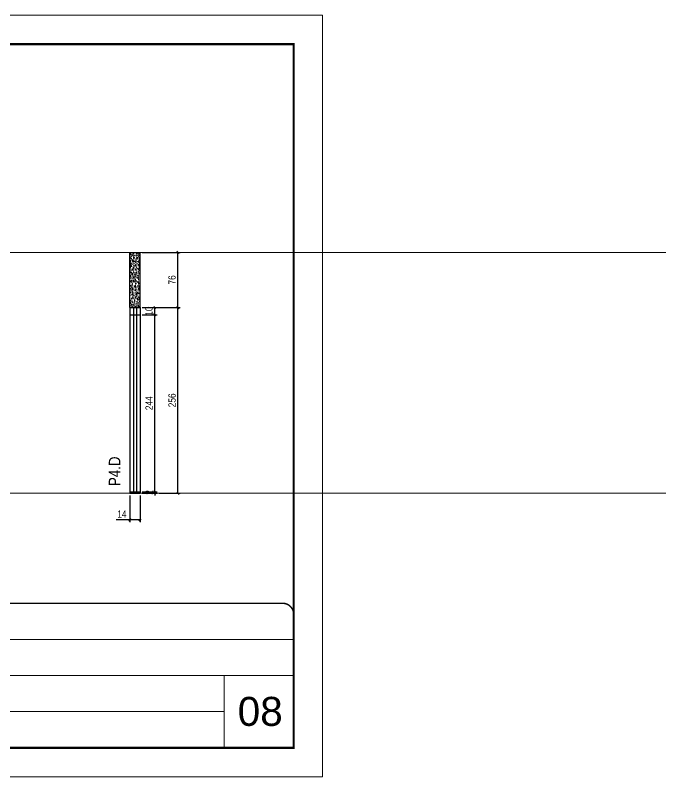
# Model space of a CAD drawing. Extents: x 2282 to 12463, y 760 to 16806.
# Drawn here: x 8714 to 9612, y 14543 to 15593 of the extents above; entities that cross this region are included whole.
import ezdxf

# ---------------------------------------------------------------- set-up
doc = ezdxf.new("R2010")
doc.units = 0
doc.linetypes.add('CONTINUO', pattern=[0])
doc.linetypes.add('DASHED', pattern=[0.75, 0.5, -0.25])
for name, color, linetype, lineweight in [('CARIMBO', 255, 'Continuous', 9), ('Folhas', 255, 'Continuous', 9), ('SARRAFO DE PRESSAO', 251, 'DASHED', 9)]:
    doc.layers.add(name, color=color, linetype=linetype, lineweight=lineweight)
for name, color, linetype in [('COTA', 241, 'Continuous'), ('NOMENCLATURA', 7, 'Continuous'), ('Painéis', 200, 'Continuous'), ('SARR_EDITAR', 141, 'Continuous')]:
    doc.layers.add(name, color=color, linetype=linetype)
doc.styles.add('ARIAL', font='arial.ttf')
doc.styles.add('ARIAL_NARROW', font='ARIALN.TTF', dxfattribs={"height": 0.2})
doc.styles.add('COTA TECNICA', font='techl___.ttf', dxfattribs={"height": 10})
doc.styles.add('COTA TECNICA-50', font='techl___.ttf', dxfattribs={"height": 10})
doc.styles.add('Tecnologia', font='')
doc.styles.get('Tecnologia').set_extended_font_data('Forgotten Futurist')
doc.dimstyles.new('COTA PAINEL-50', dxfattribs={"dimtxt": 10, "dimasz": 3, "dimexe": 3, "dimexo": 3, "dimgap": 3, "dimtad": 1, "dimdec": 1, "dimzin": 12, "dimdsep": 46, "dimtxsty": 'COTA TECNICA-50', "dimblk1": 'OBLIQUE', "dimblk2": 'OBLIQUE', "dimsah": 1, "dimcen": 0.9, "dimclrd": 4, "dimclre": 4, "dimclrt": 240, "dimadec": 1, "dimazin": 3, "dimtfac": 1, "dimtdec": 1, "dimtmove": 0, "dimatfit": 3, "dimfxl": 1, "dimtolj": 1, "dimtzin": 12, "dimarcsym": 0})
doc.dimstyles.new('PAINEL', dxfattribs={"dimtxt": 10, "dimasz": 3, "dimexe": 3, "dimexo": 3, "dimgap": 3, "dimtad": 1, "dimdec": 1, "dimzin": 12, "dimdsep": 46, "dimtxsty": 'COTA TECNICA', "dimblk1": 'OBLIQUE', "dimblk2": 'OBLIQUE', "dimsah": 1, "dimcen": 0.9, "dimclrd": 4, "dimclre": 4, "dimclrt": 240, "dimadec": 1, "dimazin": 3, "dimtfac": 1, "dimtdec": 1, "dimtmove": 0, "dimatfit": 3, "dimfxl": 1, "dimtolj": 1, "dimtzin": 12, "dimarcsym": 0})

# ---------------------------------------------------------------- blocks, each defined once
blk = doc.blocks.new('9999999999')
at = {"color": 30, "linetype": 'CONTINUO'}
for p, q in [((98564.6, 34230.2), (98564.6, 34429.4)), ((98564.6, 34379.6), (99584, 34379.6)), ((98564.6, 34329.8), (99488, 34329.8)), ((99584, 34329.8), (99488, 34329.8)), ((99488, 34329.8), (99488, 34230.2)), ((98564.6, 34280), (99488, 34280))]:
    blk.add_line(p, q, dxfattribs=at)
at = {"color": 30, "linetype": 'CONTINUO', "const_width": 2}
blk.add_lwpolyline([(99584, 34230.2), (99584, 34414.4, 0.414214), (99569, 34429.4), (98229, 34429.4, 0.414214), (98214, 34414.4), (98214, 34245.2, 0.414214), (98229, 34230.2), (99584, 34230.2)], format="xyb", dxfattribs=at)
at = {"layer": 'Folhas'}
blk.add_lwpolyline([(98139, 34190.2), (99624, 34190.2), (99624, 35240.2), (98139, 35240.2)], close=True, dxfattribs=at)
at = {"layer": 'Folhas', "color": 30, "const_width": 3}
blk.add_lwpolyline([(98214, 34230.2), (99584, 34230.2), (99584, 35200.2), (98214, 35200.2)], close=True, dxfattribs=at)
at = {"color": 7, "linetype": 'Continuous', "ltscale": 5, "style": 'ARIAL'}
for s, height, p in [('UNITÁ ENGENHARIA', 15.483, (98837.7, 34393.1)), ('ITAQUERA III', 15.483, (98837.7, 34343.3)), ('INFERIOR 1', 15.48, (98837.7, 34293.5)), ('NOVA SISTEMAS CONSTRUTIVOS', 11.059, (98263.2, 34267.2)), ('PILARES', 15.48, (98837.7, 34243.7))]:
    blk.add_text(s, height=height, dxfattribs=at).set_placement(p)
at = {"layer": 'Folhas', "color": 7, "style": 'Tecnologia', "width": 1.5}
for s, p in [('CLIENTE:', (98573.7, 34397.2)), ('OBRA:', (98573.7, 34347.3)), ('PAVIMENTO:', (98573.7, 34297.5)), ('PROJETO:', (98573.7, 34247.7))]:
    blk.add_text(s, height=14, dxfattribs=at).set_placement(p)
blk = doc.blocks.new('_Oblique')
at = {"color": 0, "linetype": 'ByBlock', "lineweight": -2}
blk.add_line((-0.5, -0.5), (0.5, 0.5), dxfattribs=at)
blk = doc.blocks.new('*D132')
at = {"layer": 'COTA', "color": 4, "lineweight": -2, "transparency": 16777216}
for p, q in [((8889.7, 14935.6), (8910, 14935.6)), ((8889.7, 14933.6), (8910, 14933.6)), ((8907, 14935.6), (8907, 14938.6)), ((8907, 14933.6), (8907, 14935.6)), ((8907, 14933.6), (8907, 14930.6))]:
    blk.add_line(p, q, dxfattribs=at)
at = {"layer": 'Defpoints', "color": 0, "transparency": 16777216}
for p in [(8886.7, 14935.6), (8886.7, 14933.6), (8907, 14935.6)]:
    blk.add_point(p, dxfattribs=at)
at = {"layer": 'COTA', "color": 4, "lineweight": -2, "transparency": 16777216, "xscale": 3, "yscale": 3, "zscale": 3}
for p, rotation in [((8907, 14935.6), 270), ((8907, 14933.6), 90)]:
    blk.add_blockref('_Oblique', p, dxfattribs=dict(at, rotation=rotation))
at = {"layer": 'COTA', "color": 240, "transparency": 16777216, "insert": (8899, 14934.6), "char_height": 10, "attachment_point": 5, "rotation": 90, "style": 'COTA TECNICA-50'}
blk.add_mtext('\\A1;2', dxfattribs=at)
blk = doc.blocks.new('*D133')
at = {"layer": 'COTA', "color": 4, "linetype": 'ByBlock', "lineweight": -2, "transparency": 16777216}
for p, q in [((8889.7, 15265.6), (8941.9, 15265.6)), ((8938.9, 15189.6), (8938.9, 15265.6)), ((8889.7, 15189.6), (8941.9, 15189.6))]:
    blk.add_line(p, q, dxfattribs=at)
at = {"layer": 'Defpoints', "color": 0, "linetype": 'ByBlock', "transparency": 16777216}
for p in [(8886.7, 15265.6), (8938.9, 15265.6), (8886.7, 15189.6)]:
    blk.add_point(p, dxfattribs=at)
at = {"layer": 'COTA', "color": 4, "linetype": 'ByBlock', "lineweight": -2, "transparency": 16777216, "xscale": 3, "yscale": 3, "zscale": 3}
for p, rotation in [((8938.9, 15265.6), 90), ((8938.9, 15189.6), 270)]:
    blk.add_blockref('_Oblique', p, dxfattribs=dict(at, rotation=rotation))
at = {"layer": 'COTA', "color": 240, "linetype": 'ByBlock', "transparency": 16777216, "insert": (8930.8, 15227.6), "char_height": 10, "attachment_point": 5, "rotation": 90, "style": 'COTA TECNICA'}
blk.add_mtext('\\A1;76', dxfattribs=at)
blk = doc.blocks.new('*D134')
at = {"layer": 'COTA', "color": 4, "linetype": 'ByBlock', "lineweight": -2, "transparency": 16777216}
for p, q in [((8909.3, 15189.6), (8941.9, 15189.6)), ((8938.9, 14933.6), (8938.9, 15189.6)), ((8913, 14933.6), (8941.9, 14933.6))]:
    blk.add_line(p, q, dxfattribs=at)
at = {"layer": 'Defpoints', "color": 0, "linetype": 'ByBlock', "transparency": 16777216}
for p in [(8906.3, 15189.6), (8938.9, 15189.6), (8910, 14933.6)]:
    blk.add_point(p, dxfattribs=at)
at = {"layer": 'COTA', "color": 4, "linetype": 'ByBlock', "lineweight": -2, "transparency": 16777216, "xscale": 3, "yscale": 3, "zscale": 3}
for p, rotation in [((8938.9, 15189.6), 90), ((8938.9, 14933.6), 270)]:
    blk.add_blockref('_Oblique', p, dxfattribs=dict(at, rotation=rotation))
at = {"layer": 'COTA', "color": 240, "linetype": 'ByBlock', "transparency": 16777216, "insert": (8930.8, 15061.6), "char_height": 10, "attachment_point": 5, "rotation": 90, "style": 'COTA TECNICA'}
blk.add_mtext('\\A1;256', dxfattribs=at)
blk = doc.blocks.new('*D144')
at = {"layer": 'COTA', "color": 4, "linetype": 'ByBlock', "lineweight": -2, "transparency": 16777216}
for p, q in [((8889.7, 15179.6), (8910, 15179.6)), ((8907, 14935.6), (8907, 15179.6)), ((8889.7, 14935.6), (8910, 14935.6))]:
    blk.add_line(p, q, dxfattribs=at)
at = {"layer": 'Defpoints', "color": 0, "linetype": 'ByBlock', "transparency": 16777216}
for p in [(8886.7, 15179.6), (8907, 15179.6), (8886.7, 14935.6)]:
    blk.add_point(p, dxfattribs=at)
at = {"layer": 'COTA', "color": 4, "linetype": 'ByBlock', "lineweight": -2, "transparency": 16777216, "xscale": 3, "yscale": 3, "zscale": 3}
for p, rotation in [((8907, 15179.6), 90), ((8907, 14935.6), 270)]:
    blk.add_blockref('_Oblique', p, dxfattribs=dict(at, rotation=rotation))
at = {"layer": 'COTA', "color": 240, "linetype": 'ByBlock', "transparency": 16777216, "insert": (8899, 15057.6), "char_height": 10, "attachment_point": 5, "rotation": 90, "style": 'COTA TECNICA'}
blk.add_mtext('\\A1;244', dxfattribs=at)
blk = doc.blocks.new('*D145')
at = {"layer": 'COTA', "color": 4, "linetype": 'ByBlock', "lineweight": -2, "transparency": 16777216}
for p, q in [((8889.7, 15189.6), (8910, 15189.6)), ((8907, 15179.6), (8907, 15189.6)), ((8889.7, 15179.6), (8910, 15179.6))]:
    blk.add_line(p, q, dxfattribs=at)
at = {"layer": 'Defpoints', "color": 0, "linetype": 'ByBlock', "transparency": 16777216}
for p in [(8886.7, 15189.6), (8907, 15189.6), (8886.7, 15179.6)]:
    blk.add_point(p, dxfattribs=at)
at = {"layer": 'COTA', "color": 4, "linetype": 'ByBlock', "lineweight": -2, "transparency": 16777216, "xscale": 3, "yscale": 3, "zscale": 3}
for p, rotation in [((8907, 15189.6), 90), ((8907, 15179.6), 270)]:
    blk.add_blockref('_Oblique', p, dxfattribs=dict(at, rotation=rotation))
at = {"layer": 'COTA', "color": 240, "linetype": 'ByBlock', "transparency": 16777216, "insert": (8898.9, 15184.6), "char_height": 10, "attachment_point": 5, "rotation": 90, "style": 'COTA TECNICA'}
blk.add_mtext('\\A1;10', dxfattribs=at)
blk = doc.blocks.new('*D146')
at = {"layer": 'COTA', "color": 4, "linetype": 'ByBlock', "lineweight": -2, "transparency": 16777216}
for p, q in [((8872.7, 14930.6), (8872.7, 14893.7)), ((8886.7, 14930.6), (8886.7, 14893.7)), ((8872.7, 14896.7), (8853.6, 14896.7)), ((8886.7, 14896.7), (8872.7, 14896.7))]:
    blk.add_line(p, q, dxfattribs=at)
at = {"layer": 'Defpoints', "color": 0, "linetype": 'ByBlock', "transparency": 16777216}
for p in [(8872.7, 14933.6), (8886.7, 14933.6), (8872.7, 14896.7)]:
    blk.add_point(p, dxfattribs=at)
at = {"layer": 'COTA', "color": 4, "linetype": 'ByBlock', "lineweight": -2, "transparency": 16777216, "xscale": 3, "yscale": 3, "zscale": 3, "rotation": 180}
blk.add_blockref('_Oblique', (8872.7, 14896.7), dxfattribs=at)
at = {"layer": 'COTA', "color": 4, "linetype": 'ByBlock', "lineweight": -2, "transparency": 16777216, "xscale": 3, "yscale": 3, "zscale": 3}
blk.add_blockref('_Oblique', (8886.7, 14896.7), dxfattribs=at)
at = {"layer": 'COTA', "color": 240, "linetype": 'ByBlock', "transparency": 16777216, "insert": (8861.6, 14904.8), "char_height": 10, "attachment_point": 5, "style": 'COTA TECNICA'}
blk.add_mtext('\\A1;14', dxfattribs=at)

msp = doc.modelspace()

# ---------------------------------------------------------------- hatches: boundary and pattern name
at = {"layer": 'COTA', "linetype": 'ByBlock'}
h = msp.add_hatch(dxfattribs=at)
h.set_pattern_fill('AR-CONC', color=256, scale=0.03)
h.set_pattern_definition([(50, (-123044.0496, -17303.4904), (5.46554007, -0.47817257), [0.5715, -6.2865]), (355, (-123044.0496, -17303.4904), (-1.05730264, 5.73170536), [0.4572, -5.02921753]), (100.4514447, (-123043.594, -17303.53), (4.40823741, 5.25353256), [0.48570026, -5.34270734]), (46.1842, (-123044.0496, -17301.9664), (8.13237123, -1.26126984), [0.85725, -9.42975]), (96.6355576, (-123043.372, -17302.0715), (7.122124, 7.42278374), [0.7285507, -8.01406824]), (351.184151, (-123044.0496, -17301.966), (7.122124, 7.42278374), [0.685799, -7.54379196]), (21, (-123043.2876, -17302.3474), (4.54843174, -3.06795595), [0.5715, -6.2865]), (326, (-123043.2876, -17302.3474), (1.85406085, 5.52563898), [0.4572, -5.0292]), (71.451445, (-123042.9085, -17302.603), (6.40249258, 2.45768307), [0.48570026, -5.34269813]), (37.5, (-123044.0496, -17303.4904), (0.092658098, 2.536651166), [0, -4.96824, 0, -5.1054, 0, -5.04825]), (7.5, (-123044.0496, -17303.4904), (2.004589875, 3.005417245), [0, -2.91084, 0, -4.85394, 0, -1.92405]), (327.5, (-123045.7488, -17303.4904), (4.067717855, -0.17186232), [0, -1.905, 0, -5.9436, 0, -7.8867]), (317.5, (-123046.511, -17303.4904), (4.44387544, 0.76279473), [0, -2.4765, 0, -3.94716, 0, -5.6007])])
h.paths.add_polyline_path([(8886.68, 15189.65), (8886.68, 15265.65), (8872.68, 15265.65), (8872.68, 15189.65)])

# ---------------------------------------------------------------- linework, layer by layer
at = {"layer": 'CARIMBO', "color": 3}
for p, q in [((9611.68, 15265.65), (4483.39, 15265.65)), ((4558.39, 14933.65), (9611.68, 14933.65))]:
    msp.add_line(p, q, dxfattribs=at)
at = {"layer": 'COTA', "linetype": 'ByBlock'}
for p, q in [((8872.68, 15265.65), (8886.68, 15265.65)), ((8872.68, 15189.65), (8872.68, 15265.65)), ((8886.68, 15189.65), (8886.68, 15265.65))]:
    msp.add_line(p, q, dxfattribs=at)
at = {"layer": 'Painéis'}
for p, q in [((8872.68, 15189.65), (8886.68, 15189.65)), ((8872.68, 15189.65), (8872.68, 14933.65)), ((8886.68, 15189.65), (8886.68, 14933.65)), ((8872.68, 15179.65), (8886.68, 15179.65)), ((8872.68, 14935.65), (8886.68, 14935.65)), ((8872.68, 14933.65), (8886.68, 14933.65))]:
    msp.add_line(p, q, dxfattribs=at)
at = {"layer": 'SARR_EDITAR'}
for p, q in [((8877.68, 15189.65), (8877.68, 14935.65)), ((8881.68, 15189.65), (8881.68, 14935.65))]:
    msp.add_line(p, q, dxfattribs=at)

# ---------------------------------------------------------------- block references
at = {"layer": 'SARRAFO DE PRESSAO', "color": 6, "linetype": 'ByBlock'}
msp.add_blockref('9999999999', (-90485.59, -19647.64), dxfattribs=at)

# ---------------------------------------------------------------- texts
at = {"layer": 'CARIMBO', "style": 'ARIAL'}
msp.add_text('08', height=40, dxfattribs=at).set_placement((9021.25, 14612.71))
at = {"layer": 'NOMENCLATURA', "style": 'ARIAL_NARROW'}
msp.add_text('P4.D', height=16, rotation=90, dxfattribs=at).set_placement((8859.5, 14943.42))

# ---------------------------------------------------------------- dimensions: what is measured, and where the dimension line sits
at = {"layer": 'COTA', "color": 2, "linetype": 'ByBlock'}
dim = msp.add_linear_dim(base=(8938.91, 15265.65), p1=(8886.68, 15189.65), p2=(8886.68, 15265.65), angle=90, dimstyle='PAINEL', override={"dimarcsym": 1}, dxfattribs=at)
dim.commit()
dim.dimension.update_dxf_attribs({"geometry": '*D133', "text_midpoint": (8930.81, 15227.65)})
at = {"layer": 'COTA', "linetype": 'ByBlock'}
dim = msp.add_linear_dim(base=(8907.02, 15189.65), p1=(8886.68, 15179.65), p2=(8886.68, 15189.65), angle=90, dimstyle='PAINEL', override={"dimtmove": 1, "dimarcsym": 1}, dxfattribs=at)
dim.commit()
dim.dimension.update_dxf_attribs({"geometry": '*D145', "text_midpoint": (8907.02, 15184.65), "dimtype": 160})
at = {"layer": 'COTA', "color": 3, "linetype": 'ByBlock'}
dim = msp.add_linear_dim(base=(8938.91, 15189.65), p1=(8910.02, 14933.65), p2=(8906.35, 15189.65), angle=90, dimstyle='PAINEL', override={"dimarcsym": 1}, dxfattribs=at)
dim.commit()
dim.dimension.update_dxf_attribs({"geometry": '*D134', "text_midpoint": (8930.8, 15061.65)})
at = {"layer": 'COTA', "linetype": 'ByBlock'}
dim = msp.add_linear_dim(base=(8907.02, 15179.65), p1=(8886.68, 14935.65), p2=(8886.68, 15179.65), angle=90, dimstyle='PAINEL', override={"dimarcsym": 1}, dxfattribs=at)
dim.commit()
dim.dimension.update_dxf_attribs({"geometry": '*D144', "text_midpoint": (8898.95, 15057.65)})
dim = msp.add_linear_dim(base=(8872.68, 14896.72), p1=(8886.68, 14933.65), p2=(8872.68, 14933.65), dimstyle='PAINEL', override={"dimarcsym": 2}, dxfattribs=at)
dim.commit()
dim.dimension.update_dxf_attribs({"geometry": '*D146', "text_midpoint": (8861.62, 14904.8)})
at = {"layer": 'COTA'}
dim = msp.add_linear_dim(base=(8907.02, 14935.65), p1=(8886.68, 14933.65), p2=(8886.68, 14935.65), angle=90, dimstyle='COTA PAINEL-50', dxfattribs=at)
dim.commit()
dim.dimension.update_dxf_attribs({"geometry": '*D132', "text_midpoint": (8907.02, 14934.65), "dimtype": 160})

doc.saveas('drawing.dxf')
